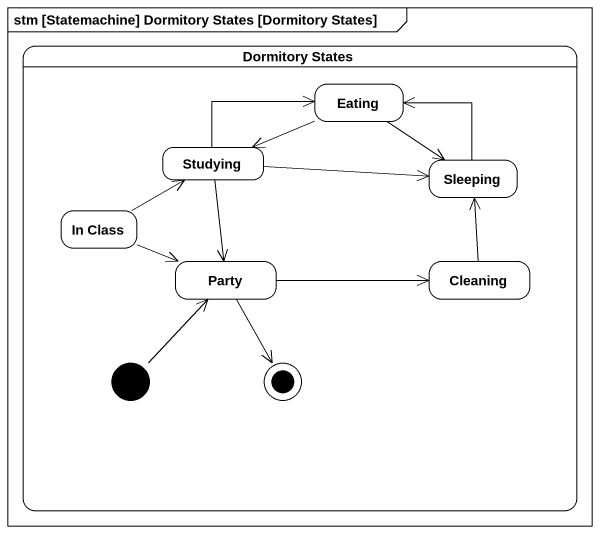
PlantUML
@startuml
mainframe stm [Statemachine] Dormitory States [Dormitory States]
hide empty description
state "Dormitory States" as Dormitory_States {
  state Eating
  state Studying
  state Sleeping
  state "In Class" as In_Class
  state Party
  state Cleaning
  Party --> [*]
  [*] -up-> Party
}
Eating -left-> Studying
Eating --> Sleeping
Studying -right-> Eating
Studying -right-> Sleeping
Studying --> Party
Sleeping -up-> Eating
In_Class -right-> Studying
In_Class -right-> Party
Party -right-> Cleaning
Cleaning -up-> Sleeping
@enduml
